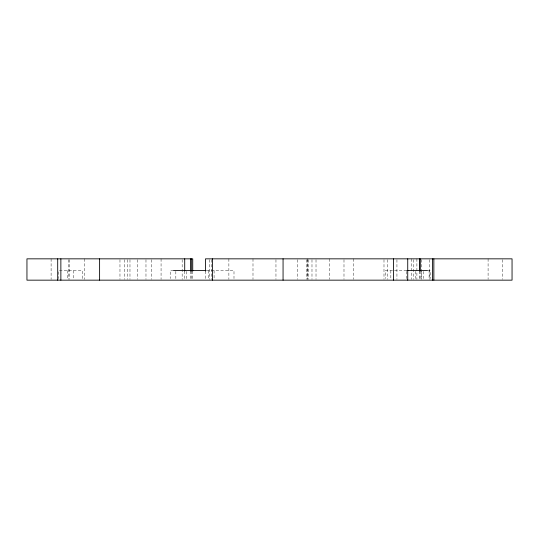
<?xml version="1.0" encoding="UTF-8"?>
<svg xmlns="http://www.w3.org/2000/svg" width="539" height="539" viewBox="0 0 539 539"><rect width="100%" height="100%" fill="white"/><g stroke="black" fill="none" stroke-linecap="round" stroke-linejoin="round"><path stroke-width="0.4" stroke-dasharray="2.69 2.02" d="M173.524 270.565L170.196 270.565L170.196 278.562M206.605 270.565L233.993 270.565L233.993 278.562M406.642 270.565L385.203 270.565L385.203 278.562M427.434 270.565L430.27 270.565L430.27 278.562M502.516 259.663L502.516 279.337M488.091 258.841L488.091 279.337M429.516 259.663L429.516 279.337M429.098 270.565L429.098 278.562M423.459 271.36L423.459 278.562M421.761 259.663L421.761 279.337M421.148 271.36L421.148 278.562M420.029 271.137L420.029 279.337M419.868 271.137L419.868 279.337M416.896 258.841L416.896 279.337M415.657 271.36L415.657 278.562M413.79 259.663L413.79 279.337M411.365 258.841L411.365 279.337M406.534 271.36L406.534 278.562M396.94 259.663L396.94 279.337M390.842 270.565L390.842 278.562M387.406 259.663L387.406 279.337M383.99 259.663L383.99 279.337M353.597 258.841L353.597 279.337M343.99 259.663L343.99 279.337M329.484 258.841L329.484 279.337M316.016 259.663L316.016 279.337M311.987 259.663L311.987 279.337M308.348 259.663L308.348 279.337M307.587 259.663L307.587 279.337M307.25 258.841L307.25 279.337M306.509 259.663L306.509 279.337M297.723 259.663L297.723 279.337M275.961 259.663L275.961 279.337M252.993 258.841L252.993 279.337M228.88 258.841L228.88 279.337M214.091 270.565L214.091 278.562M211.281 259.663L211.281 279.337M209.651 259.663L209.651 279.337M208.452 270.565L208.452 278.562M205.48 271.137L205.48 279.337M192.74 271.137L192.74 279.337M191.668 271.137L191.668 279.337M190.563 271.137L190.563 279.337M186.703 271.36L186.703 278.562M184.715 271.137L184.715 279.337M182.162 259.663L182.162 279.337M175.835 271.36L175.835 278.562M161.067 258.841L161.067 279.337M151.405 259.663L151.405 279.337M145.975 259.663L145.975 279.337M137.654 259.663L137.654 279.337M129.973 259.663L129.973 279.337M127.251 259.663L127.251 279.337M124.704 259.663L124.704 279.337M119.968 259.663L119.968 279.337M84.515 258.841L84.515 279.337M82.379 278.562L82.379 270.565L58.643 270.565L58.643 278.562M73.257 270.565L73.257 278.562M69.464 259.663L69.464 279.337M68.615 259.663L68.615 279.337M67.766 270.565L67.766 278.562M51.104 258.841L51.104 279.337"/><path stroke-width="0.81" d="M173.524 270.565L205.959 270.565M406.824 270.565L427.434 270.565M433.855 258.841L433.855 280.159M432.487 258.841L432.487 280.159M420.029 258.841L420.029 271.137M419.868 258.841L419.868 271.137M407.733 258.841L407.733 280.159M393.524 258.841L393.524 280.159M283.063 258.841L283.063 280.159M212.413 258.841L212.413 280.159M205.48 271.137L205.48 258.841L512.05 258.841L512.05 280.159L26.95 280.159L26.95 258.841L192.74 258.841L192.74 271.137M191.668 258.841L191.668 271.137M190.563 258.841L190.563 271.137M184.715 258.841L184.715 271.137M99.607 258.841L99.607 280.159M60.867 258.841L60.867 280.159M57.7 258.841L57.7 280.159"/></g></svg>
